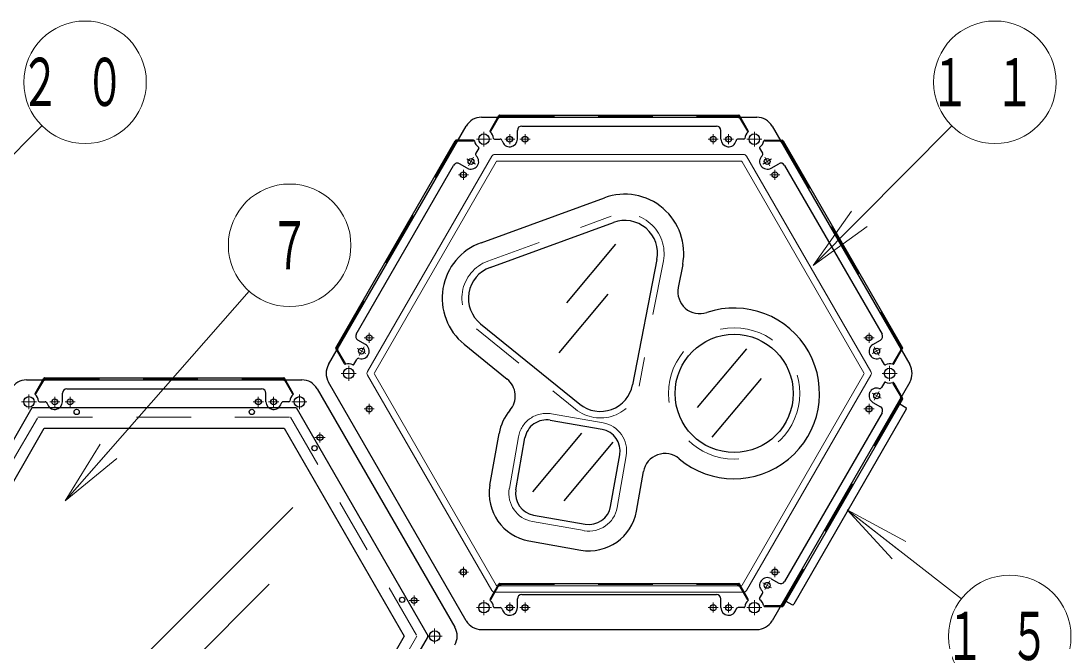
# Model space of a CAD drawing. Units: millimetres on the paper, scale 1:50. Extents: x -385 to 840, y 0 to 267.
# Drawn here: x 206.32 to 254.3, y 84.25 to 112.61 of the extents above; entities that cross this region are included whole.
import ezdxf
from ezdxf.enums import TextEntityAlignment as Align

# ---------------------------------------------------------------- set-up
doc = ezdxf.new("R2010")
doc.units = ezdxf.units.MM
doc.linetypes.add('USER1', pattern=[4.5, 2.5, -2])
doc.linetypes.add('USER2', pattern=[6, 3, -1, 1, -1])
doc.layers.add('1_50', color=7, linetype='Continuous', lineweight=25)
doc.styles.add('ＭＳ ゴシック', font='')
doc.styles.get('ＭＳ ゴシック').set_extended_font_data('MS Gothic')

msp = doc.modelspace()

# ---------------------------------------------------------------- linework, layer by layer
at = {"layer": '1_50', "color": 131}
for p, q in [((227.358, 108.217), (239.944, 108.217)), ((220.372, 96.917), (226.665, 107.817)), ((240.637, 107.817), (246.93, 96.917)), ((206.573, 96.217), (219.159, 96.217)), ((226.665, 85.217), (220.372, 96.117)), ((246.93, 96.117), (240.637, 85.217)), ((219.852, 95.817), (226.145, 84.917)), ((227.358, 84.817), (239.944, 84.817))]:
    msp.add_line(p, q, dxfattribs=at)
at = {"layer": '1_50', "color": 190}
for p, q in [((227.752, 107.6), (228.154, 108.297)), ((228.192, 108.211), (228.128, 108.211)), ((228.189, 108.317), (239.112, 108.317)), ((228.252, 108.271), (228.252, 108.317)), ((239.049, 108.271), (239.049, 108.317)), ((239.109, 108.211), (239.174, 108.211)), ((239.549, 107.6), (239.147, 108.297)), ((229.001, 107.217), (229.001, 107.617)), ((229.201, 107.817), (238.101, 107.817)), ((238.301, 107.217), (238.301, 107.617)), ((220.701, 97.687), (226.162, 107.147)), ((226.171, 107.069), (226.131, 107.092)), ((227.002, 107.167), (226.197, 107.167)), ((226.253, 107.091), (226.285, 107.147)), ((227.951, 107.217), (228.212, 107.217)), ((239.35, 107.217), (239.089, 107.217)), ((240.3, 107.167), (241.104, 107.167)), ((241.049, 107.091), (241.017, 107.147)), ((241.131, 107.069), (241.171, 107.092)), ((241.139, 107.147), (246.601, 97.687)), ((227.234, 106.803), (227.104, 106.577)), ((240.068, 106.803), (240.198, 106.577)), ((221.64, 98.313), (226.09, 106.021)), ((226.709, 105.894), (226.363, 106.094)), ((240.592, 105.894), (240.939, 106.094)), ((241.212, 106.021), (245.662, 98.313)), ((222.059, 97.84), (221.713, 98.04)), ((245.242, 97.84), (245.589, 98.04)), ((221.103, 96.95), (220.701, 97.647)), ((220.772, 97.719), (220.732, 97.742)), ((220.794, 97.637), (220.762, 97.581)), ((246.198, 96.95), (246.601, 97.647)), ((246.507, 97.637), (246.539, 97.581)), ((246.529, 97.719), (246.569, 97.742)), ((221.535, 96.931), (221.665, 97.157)), ((245.767, 96.931), (245.637, 97.157)), ((206.968, 95.6), (207.37, 96.297)), ((207.408, 96.211), (207.343, 96.211)), ((207.404, 96.317), (218.328, 96.317)), ((207.468, 96.271), (207.468, 96.317)), ((218.264, 96.271), (218.264, 96.317)), ((218.324, 96.211), (218.389, 96.211)), ((218.765, 95.6), (218.362, 96.297)), ((245.767, 96.103), (245.637, 95.877)), ((246.198, 96.084), (246.601, 95.387)), ((208.216, 95.217), (208.216, 95.617)), ((208.416, 95.817), (217.316, 95.817)), ((217.516, 95.217), (217.516, 95.617)), ((207.167, 95.217), (207.427, 95.217)), ((218.565, 95.217), (218.305, 95.217)), ((246.601, 95.347), (241.139, 85.887)), ((245.242, 95.194), (245.589, 94.994)), ((246.507, 95.397), (246.539, 95.453)), ((246.529, 95.315), (246.569, 95.292)), ((245.662, 94.721), (241.212, 87.013)), ((227.752, 86.2), (228.154, 86.897)), ((228.189, 86.917), (239.112, 86.917)), ((228.252, 86.871), (228.252, 86.917)), ((239.049, 86.871), (239.049, 86.917)), ((239.549, 86.2), (239.147, 86.897)), ((240.592, 87.14), (240.939, 86.94)), ((228.192, 86.811), (228.128, 86.811)), ((229.201, 86.417), (238.101, 86.417)), ((239.109, 86.811), (239.174, 86.811)), ((240.068, 86.231), (240.198, 86.457)), ((229.001, 85.817), (229.001, 86.217)), ((238.301, 85.817), (238.301, 86.217)), ((241.049, 85.943), (241.017, 85.887)), ((241.131, 85.965), (241.171, 85.942)), ((227.951, 85.817), (228.212, 85.817)), ((239.35, 85.817), (239.089, 85.817)), ((240.3, 85.867), (241.104, 85.867))]:
    msp.add_line(p, q, dxfattribs=at)
at = {"layer": '1_50', "color": 190, "linetype": 'USER1', "lineweight": 13}
for p, q in [((227.792, 107.578), (228.192, 108.271)), ((228.192, 108.271), (239.109, 108.271)), ((239.509, 107.578), (239.109, 108.271)), ((227.792, 107.578), (227.753, 107.601)), ((239.509, 107.578), (239.549, 107.601)), ((220.742, 97.667), (226.201, 107.121)), ((227.001, 107.121), (226.201, 107.121)), ((227.001, 107.121), (227.001, 107.167)), ((240.301, 107.121), (240.301, 107.167)), ((240.301, 107.121), (241.101, 107.121)), ((241.101, 107.121), (246.559, 97.667)), ((221.142, 96.974), (220.742, 97.667)), ((246.159, 96.974), (246.559, 97.667)), ((221.142, 96.974), (221.102, 96.951)), ((246.159, 96.974), (246.199, 96.951)), ((207.008, 95.578), (207.408, 96.271)), ((207.408, 96.271), (218.324, 96.271)), ((218.724, 95.578), (218.324, 96.271)), ((246.159, 96.06), (246.199, 96.083)), ((246.159, 96.06), (246.559, 95.367)), ((207.008, 95.578), (206.968, 95.601)), ((218.724, 95.578), (218.764, 95.601)), ((246.559, 95.367), (241.101, 85.913)), ((227.792, 86.178), (228.192, 86.871)), ((228.192, 86.871), (239.109, 86.871)), ((239.509, 86.178), (239.109, 86.871)), ((227.792, 86.178), (227.753, 86.201)), ((239.509, 86.178), (239.549, 86.201)), ((240.301, 85.913), (240.301, 85.867)), ((240.301, 85.913), (241.101, 85.913))]:
    msp.add_line(p, q, dxfattribs=at)
at = {"layer": '1_50', "lineweight": 13}
for p, q in [((200.942, 101.448), (207.276, 107.828)), ((242.512, 101.448), (248.845, 107.828)), ((242.512, 101.448), (244.27, 103.929)), ((242.512, 101.448), (244.625, 103.577)), ((244.98, 103.225), (242.512, 101.448)), ((208.341, 90.703), (216.748, 100.266)), ((208.341, 90.703), (209.946, 93.286)), ((208.341, 90.703), (210.322, 92.956)), ((210.697, 92.626), (208.341, 90.703)), ((244.067, 90.279), (246.435, 88.437)), ((244.067, 90.279), (246.742, 88.832)), ((246.128, 88.043), (244.067, 90.279)), ((244.067, 90.279), (249.285, 86.221))]:
    msp.add_line(p, q, dxfattribs=at)
at = {"layer": '1_50', "linetype": 'USER2', "lineweight": 13}
for p, q in [((227.473, 107.557), (227.473, 106.877)), ((239.828, 107.557), (239.828, 106.877)), ((227.813, 107.217), (227.133, 107.217)), ((240.168, 107.217), (239.488, 107.217)), ((221.635, 96.517), (220.955, 96.517)), ((221.295, 96.857), (221.295, 96.177)), ((246.346, 96.517), (245.666, 96.517)), ((246.006, 96.857), (246.006, 96.177)), ((206.688, 95.557), (206.688, 94.877)), ((219.044, 95.557), (219.044, 94.877)), ((207.028, 95.217), (206.348, 95.217)), ((219.384, 95.217), (218.704, 95.217)), ((227.473, 86.157), (227.473, 85.477)), ((239.828, 86.157), (239.828, 85.477)), ((227.813, 85.817), (227.133, 85.817)), ((240.168, 85.817), (239.488, 85.817)), ((225.561, 84.517), (224.881, 84.517)), ((225.221, 84.857), (225.221, 84.177))]:
    msp.add_line(p, q, dxfattribs=at)
at = {"layer": '1_50', "color": 2, "linetype": 'USER2', "lineweight": 13}
for p, q in [((228.881, 107.217), (228.421, 107.217)), ((228.651, 107.447), (228.651, 106.987)), ((229.581, 107.217), (229.121, 107.217)), ((229.351, 107.447), (229.351, 106.987)), ((238.181, 107.217), (237.721, 107.217)), ((237.951, 107.447), (237.951, 106.987)), ((238.881, 107.217), (238.421, 107.217)), ((238.651, 107.447), (238.651, 106.987)), ((226.685, 106.312), (227.083, 106.082)), ((226.999, 106.396), (226.769, 105.998)), ((240.616, 106.312), (240.218, 106.082)), ((240.532, 105.998), (240.302, 106.396)), ((226.764, 105.591), (226.304, 105.591)), ((226.534, 105.821), (226.534, 105.361)), ((240.537, 105.591), (240.997, 105.591)), ((240.767, 105.821), (240.767, 105.361)), ((222.234, 98.373), (222.234, 97.913)), ((245.067, 98.373), (245.067, 97.913)), ((222.464, 98.143), (222.004, 98.143)), ((244.837, 98.143), (245.297, 98.143)), ((221.685, 97.652), (222.083, 97.422)), ((221.999, 97.736), (221.769, 97.338)), ((245.616, 97.652), (245.218, 97.422)), ((245.532, 97.338), (245.302, 97.736)), ((245.616, 95.382), (245.218, 95.612)), ((245.302, 95.298), (245.532, 95.696)), ((208.096, 95.217), (207.636, 95.217)), ((207.866, 95.447), (207.866, 94.987)), ((208.796, 95.217), (208.336, 95.217)), ((208.566, 95.447), (208.566, 94.987)), ((217.396, 95.217), (216.936, 95.217)), ((217.166, 95.447), (217.166, 94.987)), ((218.096, 95.217), (217.636, 95.217)), ((217.866, 95.447), (217.866, 94.987)), ((222.234, 94.661), (222.234, 95.121)), ((245.067, 94.661), (245.067, 95.121)), ((222.464, 94.891), (222.004, 94.891)), ((244.837, 94.891), (245.297, 94.891)), ((219.753, 93.591), (220.213, 93.591)), ((219.983, 93.821), (219.983, 93.361)), ((226.764, 87.443), (226.304, 87.443)), ((226.534, 87.213), (226.534, 87.673)), ((240.537, 87.443), (240.997, 87.443)), ((240.767, 87.213), (240.767, 87.673)), ((240.616, 86.722), (240.218, 86.952)), ((240.302, 86.638), (240.532, 87.036)), ((224.283, 86.373), (224.283, 85.913)), ((224.053, 86.143), (224.513, 86.143)), ((228.651, 86.047), (228.651, 85.587)), ((229.351, 85.587), (229.351, 86.047)), ((237.951, 85.587), (237.951, 86.047)), ((238.651, 86.047), (238.651, 85.587)), ((228.881, 85.817), (228.421, 85.817)), ((229.581, 85.817), (229.121, 85.817)), ((238.181, 85.817), (237.721, 85.817)), ((238.881, 85.817), (238.421, 85.817))]:
    msp.add_line(p, q, dxfattribs=at)
at = {"layer": '1_50', "color": 131, "lineweight": 13}
for p, q in [((227.97, 106.517), (239.332, 106.517)), ((222.15, 96.597), (227.831, 106.437)), ((222.467, 96.547), (228.033, 106.187)), ((228.085, 106.217), (239.216, 106.217)), ((239.268, 106.187), (244.834, 96.547)), ((239.47, 106.437), (245.152, 96.597)), ((227.831, 86.597), (222.15, 96.437)), ((228.033, 86.847), (222.467, 96.487)), ((244.834, 96.487), (239.268, 86.847)), ((245.152, 96.437), (239.47, 86.597)), ((239.332, 86.517), (227.97, 86.517)), ((239.216, 86.817), (228.085, 86.817))]:
    msp.add_line(p, q, dxfattribs=at)
at = {"layer": '1_50', "color": 4}
for p, q in [((227.343, 102.488), (232.981, 104.541)), ((236.555, 101.49), (236.351, 100.435)), ((226.566, 97.854), (228.535, 96.257)), ((239.462, 97.644), (237.222, 94.965)), ((240.132, 96.281), (237.892, 93.602)), ((200.811, 84.517), (206.839, 94.957)), ((206.839, 94.957), (218.894, 94.957)), ((218.894, 94.957), (224.921, 84.517)), ((201.896, 84.517), (207.381, 94.017)), ((207.381, 94.017), (218.351, 94.017)), ((218.351, 94.017), (223.836, 84.517)), ((227.748, 91.412), (228.164, 93.776)), ((234.444, 90.231), (234.761, 92.03)), ((229.532, 88.863), (231.896, 88.447)), ((223.836, 84.517), (218.351, 75.017)), ((224.921, 84.517), (218.894, 74.077))]:
    msp.add_line(p, q, dxfattribs=at)
at = {"layer": '1_50', "linetype": 'USER1', "lineweight": 13}
for p, q in [((227.65, 101.643), (233.289, 103.695)), ((235.671, 101.661), (234.562, 95.936)), ((227.132, 98.553), (231.662, 94.881)), ((230.557, 94.674), (232.92, 94.257)), ((228.634, 91.256), (229.051, 93.619)), ((233.558, 90.387), (233.975, 92.751)), ((229.688, 89.75), (232.052, 89.333))]:
    msp.add_line(p, q, dxfattribs=at)
at = {"layer": '1_50', "color": 2}
for p, q in [((227.753, 101.361), (233.391, 103.413)), ((233.481, 102.424), (231.241, 99.745)), ((235.377, 101.718), (234.268, 95.994)), ((233.134, 100.138), (230.894, 97.459)), ((227.321, 98.786), (231.851, 95.114)), ((246.47, 95.12), (246.747, 94.96)), ((246.769, 94.878), (241.629, 85.976)), ((241.27, 86.114), (241.547, 85.954))]:
    msp.add_line(p, q, dxfattribs=at)
at = {"layer": '1_50', "color": 4, "linetype": 'USER1', "lineweight": 13}
for p, q in [((201.319, 84.517), (207.093, 94.517)), ((207.093, 94.517), (218.64, 94.517)), ((218.64, 94.517), (224.413, 84.517)), ((224.413, 84.517), (218.64, 74.517))]:
    msp.add_line(p, q, dxfattribs=at)
at = {"layer": '1_50', "color": 211}
for p, q in [((230.505, 94.378), (232.868, 93.962)), ((228.929, 91.204), (229.346, 93.567)), ((231.933, 93.787), (229.693, 91.108)), ((233.365, 93.371), (231.125, 90.692)), ((233.262, 90.44), (233.679, 92.803)), ((229.74, 90.045), (232.104, 89.628))]:
    msp.add_line(p, q, dxfattribs=at)
at = {"layer": '1_50'}
for p, q in [((211.446, 83.097), (218.744, 90.395)), ((213.7, 82.918), (217.664, 86.882))]:
    msp.add_line(p, q, dxfattribs=at)
at = {"layer": '1_50', "lineweight": 13}
for centre in [(209.249, 109.815), (250.818, 109.815), (218.596, 102.369), (251.495, 84.502)]:
    msp.add_circle(centre, 2.8, dxfattribs=at)
at = {"layer": '1_50', "color": 131}
for centre in [(227.473, 107.217), (239.828, 107.217), (221.295, 96.517), (246.006, 96.517), (206.688, 95.217), (219.044, 95.217), (227.473, 85.817), (239.828, 85.817), (225.221, 84.517)]:
    msp.add_circle(centre, 0.24, dxfattribs=at)
at = {"layer": '1_50', "color": 2}
for centre in [(228.651, 107.217), (229.351, 107.217), (237.951, 107.217), (238.651, 107.217), (226.884, 106.197), (240.417, 106.197), (226.534, 105.591), (240.767, 105.591), (222.234, 98.143), (245.067, 98.143), (221.884, 97.537), (245.417, 97.537), (245.417, 95.497), (207.866, 95.217), (208.566, 95.217), (217.166, 95.217), (217.866, 95.217), (222.234, 94.891), (245.067, 94.891), (219.983, 93.591), (226.534, 87.443), (240.767, 87.443), (240.417, 86.837), (224.283, 86.143), (228.651, 85.817), (229.351, 85.817), (237.951, 85.817), (238.651, 85.817)]:
    msp.add_circle(centre, 0.135, dxfattribs=at)
at = {"layer": '1_50', "linetype": 'USER1', "lineweight": 13}
msp.add_circle((238.904, 95.603), 3, dxfattribs=at)
at = {"layer": '1_50', "color": 4}
for centre, radius in [((238.904, 95.603), 2.7), ((208.866, 94.757), 0.12), ((216.866, 94.757), 0.12), ((219.734, 93.101), 0.12), ((223.734, 86.173), 0.12)]:
    msp.add_circle(centre, radius, dxfattribs=at)
at = {"layer": '1_50', "color": 131}
for centre, start, end in [((227.358, 107.417), 90, 150), ((239.944, 107.417), 30, 90), ((221.064, 96.517), 150, 210), ((246.237, 96.517), 330, 30), ((206.573, 95.417), 90, 150), ((219.159, 95.417), 30, 90), ((225.452, 84.517), 330, 30), ((227.358, 85.617), 210, 270), ((239.944, 85.617), 270, 330)]:
    msp.add_arc(centre, 0.8, start, end, dxfattribs=at)
at = {"layer": '1_50', "color": 190}
for centre, radius, start, end in [((228.128, 108.171), 0.04, 90, 150), ((228.189, 108.277), 0.04, 90, 150), ((228.192, 108.271), 0.06, 270, 0), ((239.109, 108.271), 0.06, 180, 270), ((239.112, 108.277), 0.04, 30, 90), ((239.174, 108.171), 0.04, 30, 90), ((227.787, 107.58), 0.04, 150, 229.1931), ((227.473, 107.217), 0.44, 4.7802, 49.1931), ((229.201, 107.617), 0.2, 90, 180), ((238.101, 107.617), 0.2, 0, 90), ((239.828, 107.217), 0.44, 130.8069, 175.2198), ((239.515, 107.58), 0.04, 310.8069, 30), ((226.197, 107.127), 0.04, 90, 150), ((226.201, 107.121), 0.06, 240, 330), ((226.32, 107.127), 0.04, 90, 150), ((227.002, 107.127), 0.04, 10.8069, 90), ((227.473, 107.217), 0.44, 190.8069, 235.2198), ((227.951, 107.257), 0.04, 184.7802, 270), ((228.212, 107.117), 0.1, 12.8396, 90), ((228.651, 107.217), 0.35, 192.8396, 0), ((238.651, 107.217), 0.35, 180, 347.1604), ((239.089, 107.117), 0.1, 90, 167.1604), ((239.35, 107.257), 0.04, 270, 355.2198), ((239.828, 107.217), 0.44, 304.7802, 349.1931), ((240.3, 107.127), 0.04, 90, 169.1931), ((240.982, 107.127), 0.04, 30, 90), ((241.101, 107.121), 0.06, 210, 300), ((241.104, 107.127), 0.04, 30, 90), ((227.19, 106.527), 0.1, 150, 227.1604), ((227.199, 106.823), 0.04, 330, 55.2198), ((240.102, 106.823), 0.04, 124.7802, 210), ((240.111, 106.527), 0.1, 312.8396, 30), ((226.263, 105.921), 0.2, 60, 150), ((226.884, 106.197), 0.35, 240, 47.1604), ((240.417, 106.197), 0.35, 132.8396, 300), ((241.039, 105.921), 0.2, 30, 120), ((221.813, 98.213), 0.2, 150, 240), ((245.489, 98.213), 0.2, 300, 30), ((220.735, 97.667), 0.04, 150, 210), ((220.797, 97.561), 0.04, 150, 210), ((220.742, 97.667), 0.06, 330, 60), ((221.884, 97.537), 0.35, 252.8396, 60), ((245.417, 97.537), 0.35, 120, 287.1604), ((246.559, 97.667), 0.06, 120, 210), ((246.505, 97.561), 0.04, 330, 30), ((246.566, 97.667), 0.04, 330, 30), ((221.138, 96.97), 0.04, 210, 289.1931), ((221.295, 96.517), 0.44, 64.7802, 109.1931), ((221.5, 96.951), 0.04, 244.7802, 330), ((221.751, 97.107), 0.1, 72.8396, 150), ((245.55, 97.107), 0.1, 30, 107.1604), ((245.801, 96.951), 0.04, 210, 295.2198), ((246.006, 96.517), 0.44, 70.8069, 115.2198), ((246.164, 96.97), 0.04, 250.8069, 330), ((207.343, 96.171), 0.04, 90, 150), ((207.404, 96.277), 0.04, 90, 150), ((207.408, 96.271), 0.06, 270, 0), ((218.324, 96.271), 0.06, 180, 270), ((218.328, 96.277), 0.04, 30, 90), ((218.389, 96.171), 0.04, 30, 90), ((245.801, 96.083), 0.04, 64.7802, 150), ((246.006, 96.517), 0.44, 244.7802, 289.1931), ((246.164, 96.064), 0.04, 30, 109.1931), ((207.002, 95.58), 0.04, 150, 229.1931), ((206.688, 95.217), 0.44, 4.7802, 49.1931), ((208.416, 95.617), 0.2, 90, 180), ((217.316, 95.617), 0.2, 0, 90), ((219.044, 95.217), 0.44, 130.8069, 175.2198), ((218.73, 95.58), 0.04, 310.8069, 30), ((245.417, 95.497), 0.35, 72.8396, 240), ((245.55, 95.927), 0.1, 252.8396, 330), ((246.505, 95.473), 0.04, 330, 30), ((207.167, 95.257), 0.04, 184.7802, 270), ((207.427, 95.117), 0.1, 12.8396, 90), ((207.866, 95.217), 0.35, 192.8396, 0), ((217.866, 95.217), 0.35, 180, 347.1604), ((218.305, 95.117), 0.1, 90, 167.1604), ((218.565, 95.257), 0.04, 270, 355.2198), ((245.489, 94.821), 0.2, 330, 60), ((246.559, 95.367), 0.06, 150, 240), ((246.566, 95.367), 0.04, 330, 30), ((228.189, 86.877), 0.04, 90, 150), ((228.192, 86.871), 0.06, 270, 0), ((239.109, 86.871), 0.06, 180, 270), ((239.112, 86.877), 0.04, 30, 90), ((240.417, 86.837), 0.35, 60, 227.1604), ((241.039, 87.113), 0.2, 240, 330), ((228.128, 86.771), 0.04, 90, 150), ((229.201, 86.217), 0.2, 90, 180), ((238.101, 86.217), 0.2, 0, 90), ((239.174, 86.771), 0.04, 30, 90), ((240.111, 86.507), 0.1, 330, 47.1604), ((227.787, 86.18), 0.04, 150, 229.1931), ((227.473, 85.817), 0.44, 4.7802, 49.1931), ((239.828, 85.817), 0.44, 130.8069, 175.2198), ((239.515, 86.18), 0.04, 310.8069, 30), ((240.102, 86.211), 0.04, 150, 235.2198), ((239.828, 85.817), 0.44, 10.8069, 55.2198), ((240.3, 85.907), 0.04, 190.8069, 270), ((240.982, 85.907), 0.04, 270, 330), ((241.101, 85.913), 0.06, 60, 150), ((241.104, 85.907), 0.04, 270, 330), ((227.951, 85.857), 0.04, 184.7802, 270), ((228.212, 85.717), 0.1, 12.8396, 90), ((228.651, 85.817), 0.35, 192.8396, 0), ((238.651, 85.817), 0.35, 180, 347.1604), ((239.089, 85.717), 0.1, 90, 167.1604), ((239.35, 85.857), 0.04, 270, 355.2198)]:
    msp.add_arc(centre, radius, start, end, dxfattribs=at)
at = {"layer": '1_50', "color": 131, "lineweight": 13}
for centre, radius, start, end in [((227.97, 106.357), 0.16, 90, 150), ((239.332, 106.357), 0.16, 30, 90), ((228.085, 106.157), 0.06, 90, 150), ((239.216, 106.157), 0.06, 30, 90), ((222.288, 96.517), 0.16, 150, 210), ((222.519, 96.517), 0.06, 150, 210), ((244.782, 96.517), 0.06, 330, 30), ((245.013, 96.517), 0.16, 330, 30), ((228.085, 86.877), 0.06, 210, 270), ((239.216, 86.877), 0.06, 270, 330), ((227.97, 86.677), 0.16, 210, 270), ((239.332, 86.677), 0.16, 270, 330)]:
    msp.add_arc(centre, radius, start, end, dxfattribs=at)
at = {"layer": '1_50', "color": 4}
for centre, radius, start, end in [((233.904, 102.003), 2.7, 349.0362, 110), ((228.266, 99.951), 2.7, 110, 230.9638), ((237.332, 100.244), 1, 169.0362, 288.7119), ((238.904, 95.603), 3.9, 229.8729, 108.7119), ((227.905, 95.48), 1, 319.2932, 50.9638), ((230.331, 93.393), 2.2, 139.2932, 170), ((235.746, 91.857), 1, 49.8729, 170), ((229.914, 91.03), 2.2, 170, 260), ((232.278, 90.613), 2.2, 260, 350)]:
    msp.add_arc(centre, radius, start, end, dxfattribs=at)
at = {"layer": '1_50', "linetype": 'USER1', "lineweight": 13}
for centre, radius, start, end in [((233.904, 102.003), 1.8, 349.0362, 110), ((228.266, 99.951), 1.8, 110, 230.9638), ((232.795, 96.279), 1.8, 230.9638, 349.0362), ((230.331, 93.393), 1.3, 80, 170), ((232.694, 92.977), 1.3, 350, 80), ((229.914, 91.03), 1.3, 170, 260), ((232.278, 90.613), 1.3, 260, 350)]:
    msp.add_arc(centre, radius, start, end, dxfattribs=at)
at = {"layer": '1_50', "color": 2}
for centre, radius, start, end in [((233.904, 102.003), 1.5, 349.0362, 110), ((228.266, 99.951), 1.5, 110, 230.9638), ((232.795, 96.279), 1.5, 230.9638, 349.0362), ((246.717, 94.908), 0.06, 330, 60), ((241.577, 86.006), 0.06, 240, 330)]:
    msp.add_arc(centre, radius, start, end, dxfattribs=at)
at = {"layer": '1_50', "color": 211}
for centre, start, end in [((230.331, 93.393), 80, 170), ((232.694, 92.977), 350, 80), ((229.914, 91.03), 170, 260), ((232.278, 90.613), 260, 350)]:
    msp.add_arc(centre, 1, start, end, dxfattribs=at)

# ---------------------------------------------------------------- texts
at = {"layer": '1_50', "style": 'ＭＳ ゴシック', "width": 0.6}
msp.add_text('７', height=2.199, dxfattribs=at).set_placement((218.596, 102.369), align=Align.MIDDLE_CENTER)
at = {"layer": '1_50', "char_height": 2.199, "attachment_point": 5, "style": 'ＭＳ ゴシック'}
for s, insert in [('\\T1.64;\\W0.6;２０', (209.249, 109.815)), ('\\T1.64;\\W0.6;１１', (250.818, 109.815)), ('\\T1.64;\\W0.6;１５', (251.495, 84.502))]:
    msp.add_mtext(s, dxfattribs=dict(at, insert=insert))

doc.saveas('drawing.dxf')
